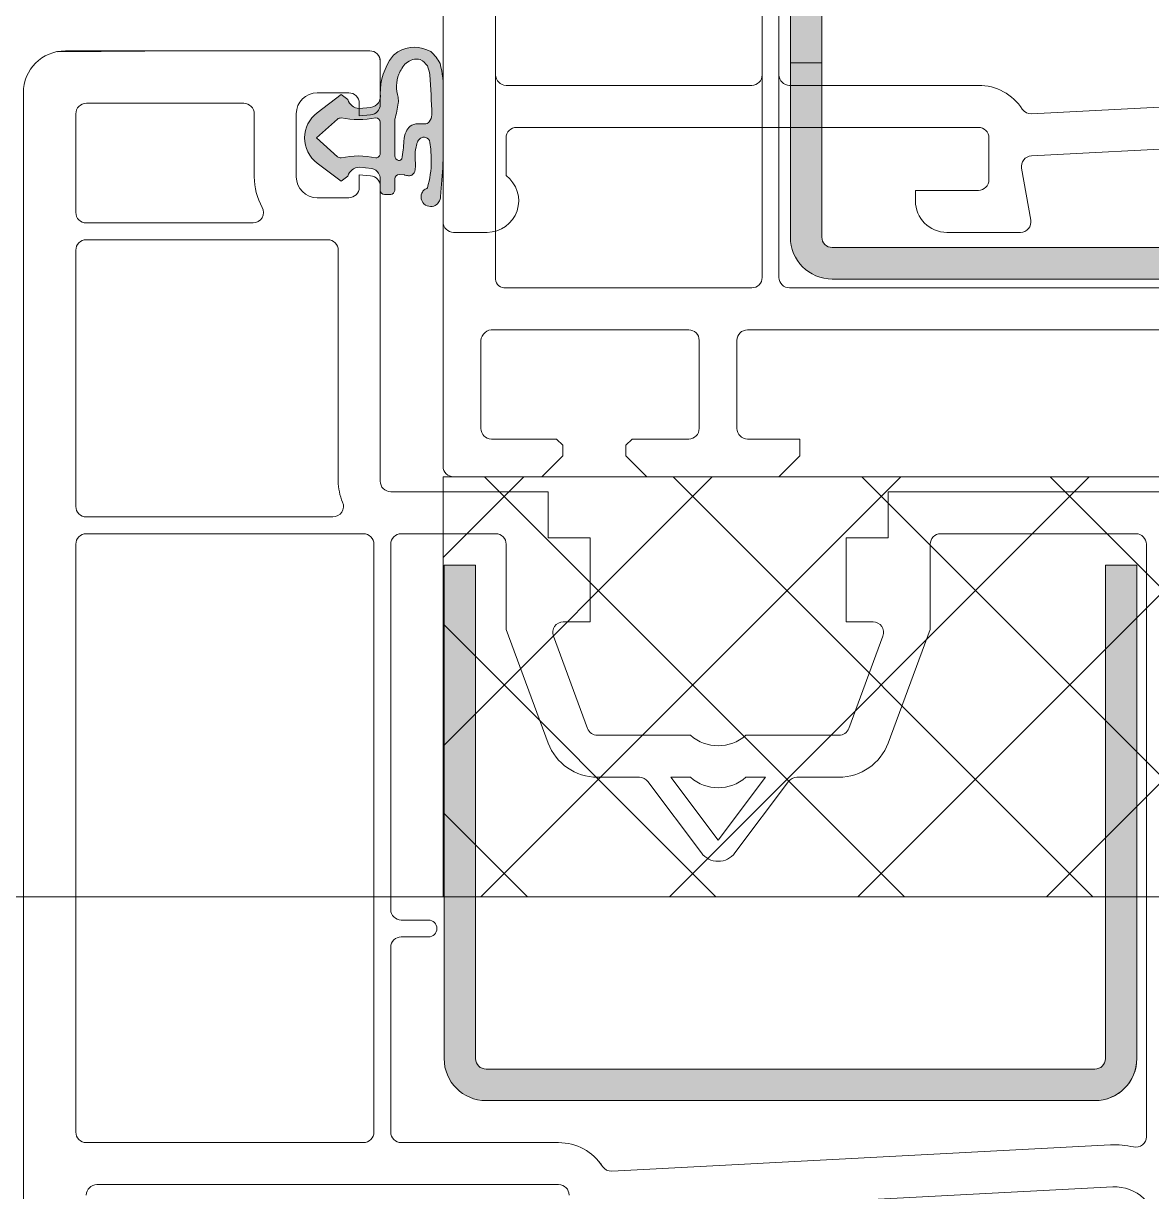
# Model space of a CAD drawing. Header units: millimetres. Extents: x 0 to 145404, y 0 to 194550.
# Drawn here: x 46014.5 to 46068.2, y 86532.1 to 86587.7 of the extents above; entities that cross this region are included whole.
import ezdxf

# ---------------------------------------------------------------- set-up
doc = ezdxf.new("R2010")
doc.units = ezdxf.units.MM
doc.linetypes.add('HIDDEN2', pattern=[0.1875, 0.125, -0.0625])
for name, color, linetype, lineweight in [('АР - детали окон', 152, 'Continuous', 0), ('АР - Окна', 150, 'Continuous', 9), ('АР - Окна - детали окон', 152, 'Continuous', 9), ('АР - Окна - металл', 152, 'Continuous', 0), ('АР - окна - открывание', 251, 'Continuous', 5), ('АР - Окна - резинки', 30, 'Continuous', 9), ('АР - панель 400', 151, 'Continuous', 30)]:
    doc.layers.add(name, color=color, linetype=linetype, lineweight=lineweight)

# ---------------------------------------------------------------- blocks, each defined once
blk = doc.blocks.new('пф 1')
at = {"layer": 'АР - Окна - детали окон', "linetype": 'Continuous', "ltscale": 0.5}
h = blk.add_hatch(color=252, dxfattribs=at)
h.dxf.hatch_style = 1
edge = h.paths.add_edge_path()
edge.add_line((3.91986198304221, 2.418149762786925), (3.91986198304221, 16.95895873010159))
edge.add_arc((4.419861981305212, 16.95883664708748), 0.5000000131672641, 89.9999998009547, 179.9860103173129, ccw=False)
edge.add_line((4.41986198304221, 17.45883666025475), (27.91986198304221, 17.45883666025475))
edge.add_line((27.91986198304221, 17.45883666025475), (27.91986198304221, 18.95883666025475))
edge.add_line((27.91986198304221, 18.95883666025475), (4.41986198304221, 18.95883666025475))
edge.add_arc((4.419861982438418, 16.95883665713309), 2.000000003121659, 89.99999998270262, 179.9965028670595)
edge.add_line((2.41986198304221, 16.95895873010159), (2.41986198304221, 2.418149762786925))
edge.add_line((2.41986198304221, 2.418149762786925), (2.41986198304221, -12.04116333974525))
edge.add_arc((4.41986198304221, -12.04116333974525), 2, 180, 270)
edge.add_line((4.41986198304221, -14.04116333974525), (27.91986198304221, -14.04116333974525))
edge.add_line((27.91986198304221, -14.04116333974525), (27.91986198304221, -12.54116333974525))
edge.add_line((27.91986198304221, -12.54116333974525), (4.41986198304221, -12.54116333974525))
edge.add_arc((4.41986198304221, -12.04116333974525), 0.5, 180, 270, ccw=False)
edge.add_line((3.91986198304221, -12.04116333974525), (3.91986198304221, 2.418149762786925))
at = {"layer": 'АР - Окна - детали окон', "linetype": 'Continuous', "ltscale": 0.5, "flags": 128}
blk.add_lwpolyline([(0, -20.9999991171062), (0, 20.9999991171062, 0.414213562373095), (-0.4999999790452421, 21.49999909615144), (-4.699999802745879, 21.49999909615144, 0.414213562373095), (-5.199999781325459, 20.9999991171062), (-5.199999781325459, 18.49999922234565), (-5.999999748077244, 18.49999922234565), (-6.999999705702066, 19.49999917997047), (-6.999999705702066, 25.79998670518398), (-6.000030267983675, 26.79998666327447), (-5.499999769032001, 26.79998666327447), (-5.199999781325459, 26.49998667603359), (-5.199999781325459, 23.79999899957329, 0.414213562373095), (-4.699999802745879, 23.29999902052805), (-0.4999999790452421, 23.29999902052805, 0.414213562373095), (0, 23.79999899957329), (-9.313225746154785e-10, 33.09999860823154, 0.4142135623733432), (-0.4999999790452421, 33.69999858224764), (-4.699999802280217, 33.69999858271331, 0.414213562373095), (-5.199999781325459, 33.19999860413373), (-5.199999781325459, 30.10001323465258), (-5.500030288938433, 29.79998653708026), (-5.999999748077244, 29.79998653708026), (-6.999999705702066, 30.79998649470508), (-6.999999705702066, 34.99999852851033, -0.414213562373095), (-6.499999726656824, 35.49999850708991), (35.49999850755557, 35.49999850755557, -0.414213562373095), (35.99999848613515, 34.99999852851033), (35.99999848613515, 33.39999249577522, -0.7207611610681721), (33.29999400116503, 32.49999866494909), (31.4999986696057, 32.49999864352867, 0.414213562373095), (30.99999869661406, 31.99999866448343), (30.99999869661406, 9.999999579507858, 0.414213562373095), (31.4999986756593, 9.499999600462615), (32.49999863328412, 9.499999600462615), (33.49999859137461, 9.499999600462615, 0.414213562373095), (33.99999857041985, 9.999999579507858), (33.99999857041985, 12.99999945331365), (34.49999854946509, 12.99999945331365, -0.414213562373095), (35.99999848613515, 11.49999951664358), (35.99999848613515, 7.999469953589141, -0.4663076572329644), (35.4131744238548, 7.507066097576171), (32.94743253197521, 7.941842912696302, 0.4504671528256424), (32.36129370192066, 7.47560703381896), (31.11026936257258, -16.3953594584018, 0.4296339059216521)], format="xyb", dxfattribs=at)
for points in [[(1.999999912921339, 32.59999862965196, -0.4142135623733869), (2.49999989522621, 32.99999861558899), (19.69999917130917, 32.99999861558899, -0.4142135623728442), (20.19999915361404, 32.59999862965196), (20.19999915082008, 20.79999912530184, -0.414213562373095), (19.69999917177483, 20.29999914672226), (2.499999894760549, 20.29999914672226, -0.414213562373095), (1.999999915715307, 20.79999912530184)], [(28.99999878043309, 20.79999912530184, -0.414213562373095), (28.49999880185351, 20.29999914672226), (21.49999909615144, 20.29999914672226, -0.414213562373095), (20.9999991171062, 20.79999912530184), (20.99999911384657, 32.59999862965196, -0.4142135623733903), (21.49999909615144, 32.99999861558899), (28.49999880185351, 32.99999861279503, -0.414213562373095), (28.99999878043309, 32.49999863374978)], [(29.12687311274931, -16.02617069426924, -0.3989595459343815), (28.62755833007395, -16.50000269617885), (13.09999941289425, -16.50000157626346, -0.414213562373095), (12.59999947017059, -16.00000159721822), (12.59999947017059, -14.89999937359244, 0.9999999999999999), (11.79999950388446, -14.89999937359244), (11.79999950388446, -16.00000146729872, -0.414213562373095), (11.29999948805198, -16.50000144634396), (2.499999857973307, -16.5000007962808, -0.414213562373095), (1.999999915715307, -16.00000081723556), (1.999999915715307, 18.99999920139089, -0.414213562373095), (2.499999894760549, 19.49999917997047), (28.49999880185351, 19.49999917997047, -0.414213562373095), (28.99999878043309, 18.99999920139089), (28.99999878043309, 9.999999579507858, 0.2531713377411239), (30.13213230762631, 7.907407625578344, -0.2671474333782157), (30.35787378111854, 7.462721257936209)]]:
    blk.add_lwpolyline(points, format="xyb", close=True, dxfattribs=at)
at = {"layer": 'АР - Окна - детали окон', "color": 252, "linetype": 'Continuous', "ltscale": 0.5, "flags": 128}
blk.add_lwpolyline([(3.91986198304221, 2.418149762786925), (3.91986198304221, 16.95895873010159, -0.4141420506258557), (4.41986198304221, 17.45883666025475), (27.91986198304221, 17.45883666025475), (27.91986198304221, 18.95883666025475), (4.41986198304221, 18.95883666025475, 0.4141956854021884), (2.41986198304221, 16.95895873010159), (2.41986198304221, 2.418149762786925), (2.41986198304221, -12.04116333974525, 0.414213562373095), (4.41986198304221, -14.04116333974525), (27.91986198304221, -14.04116333974525), (27.91986198304221, -12.54116333974525), (4.41986198304221, -12.54116333974525, -0.414213562373095), (3.91986198304221, -12.04116333974525)], format="xyb", close=True, dxfattribs=at)
blk = doc.blocks.new('21')
at = {"layer": 'АР - Окна - детали окон'}
h = blk.add_hatch(color=256, dxfattribs=at)
h.dxf.hatch_style = 1
edge = h.paths.add_edge_path(flags=16)
edge.add_arc((-0.8841187553298939, -3.917875038191226), 0.1876537174851927, 176.9273466497227, 231.938298881297)
edge.add_arc((-0.0688339668244411, 0.6188691436068474), 4.776105919937049, 258.7597471659293, 269.055264247072)
edge.add_arc((-0.2890558407631439, -5.683054121658823), 1.533008475727484, 67.60399009658579, 84.70493454352282, ccw=False)
edge.add_arc((-0.06651891567156987, -5.03300193627873), 0.8482367458890325, 42.23236986346268, 64.77111786296871, ccw=False)
edge.add_arc((-0.188630277024787, -4.904549303004011), 0.8705355459311627, 5.5826764512759155, 30.488556884690524, ccw=False)
edge.add_arc((-0.6798599316659233, -4.860044262270755), 1.358230642916282, -4.405615059596926, 1.6953063775346209, ccw=False)
edge.add_arc((2.808702479342133, -5.10611082372215), 2.139045717081584, 176.2008373334478, 178.6700464672485)
edge.add_arc((-1.524182254529186, -5.058814283011551), 2.194416508973364, -2.3460894674768156, 0.0613756805253729, ccw=False)
edge.add_arc((0.9181883855858731, -5.168086905924167), 0.2505490564814342, 175.5492855372068, 232.5122979085675)
edge.add_arc((1.132512647604393, -4.91401523392584), 0.5827911910009982, 230.9944569354059, 266.1973708795536)
edge.add_arc((-0.3682623466784309, 41.6609762355001), 47.17916131853152, 271.7759318795902, 274.1033584471634)
edge.add_arc((2.571099627651768, -2.993427119516604), 2.443143533376929, 280.2939547991291, 290.5025409628827)
edge.add_arc((2.906065239784481, -4.50715296128183), 0.9334197404481246, 303.9097978636547, 332.1024344323147)
edge.add_arc((3.002935919259319, -4.763743824813666), 0.7500284933465502, 346.1022715480304, 373.7533528815159)
edge.add_arc((2.288644899197562, -5.136956967557704), 1.544634774946723, 20.91973702217135, 34.34735709361493)
edge.add_arc((2.194202265019074, -5.766992063347876), 2.032435036897639, 47.62797235930786, 65.5618092830151)
edge.add_arc((2.446891570480489, -5.547119399704411), 1.733310143574325, 70.16436160153076, 107.0617769068108)
edge.add_arc((1.775431145667381, -2.331113053991355), 1.567468971701788, 265.5389595532716, 275.965361664876, ccw=False)
edge.add_arc((2.272909006465912, 0.852635302353467), 4.786712596492477, 253.309553993315, 262.5651157802299, ccw=False)
edge.add_line((0.8981613181531429, -3.732414999976754), (-0.1475824122317135, -3.732414999976754))
edge.add_line((-0.1475824122317135, -3.732414999976754), (-0.4742319788783789, -3.732414999976754))
edge.add_line((-0.4742319788783789, -3.732414999976754), (-0.8500000000931323, -3.732414999976754))
edge.add_arc((-0.8506220907358333, -3.959190577462055), 0.2267764307430546, 89.84282664257613, 166.9064798544172)
edge = h.paths.add_edge_path(flags=16)
edge.add_line((0.8968870001845062, -0.9994789999909699), (0, 0))
edge.add_line((0, 0), (-0.8968869997188449, -0.9994789999909699))
edge.add_arc((-0.6499998180776299, -1.169910301479501), 0.3000001816429734, 145.3818829394412, 179.9999999951994)
edge.add_arc((-4.823035950154436, -2.001162725500762), 3.961235674109269, -12.11337143690622, 12.11337143690622, ccw=False)
edge.add_arc((-0.7500001492444426, -2.83241514977999), 0.1999998504761606, 179.9999999332989, 269.9999999332989)
edge.add_line((-0.7500001494772732, -3.032415000256151), (0.7500001494772732, -3.032415000256151))
edge.add_arc((0.7500001494772732, -2.83241514954716), 0.1999998507089913, 270, 360)
edge.add_arc((5.768765290662919, -2.001162725500762), 4.88993655553787, 170.2126183864117, 189.7873816135883, ccw=False)
edge.add_arc((0.6499998185430773, -1.169910301479568), 0.3000001816431872, 4.813363725752952e-09, 34.6181170605461)
edge = h.paths.add_edge_path()
edge.add_arc((-1.128554309946362, -1.175362062810368), 4.291520594007865, 253.14583511013842, 270.2109125622565, ccw=False)
edge.add_arc((-2.348571730981179, -5.20839550850807), 0.0780137310248648, 187.2199594258823, 251.8885923136458, ccw=False)
edge.add_arc((-2.957837143596107, -5.437013562230002), 0.5751219538596952, 22.36244620134855, 32.10326375194465)
edge.add_arc((-2.939505885245123, -5.625182685201416), 0.680936261650665, 46.48559644257323, 62.43904800630055)
edge.add_arc((-2.815041386622259, -5.432647181392976), 0.4531599044643845, 65.12750073659225, 159.5298120048662)
edge.add_arc((-2.583581921386563, -5.451579003177555), 0.6795706108019753, 164.8668410874433, 191.0423418790884)
edge.add_arc((-2.79305752732818, -5.41024127455594), 0.4886003919421579, 200.5485068572791, 233.1912884732708)
edge.add_arc((-2.758148432459312, -5.370820229924899), 0.5410954205163012, 232.7327130712834, 253.0833459077969)
edge.add_arc((-2.783328585194315, -5.37019621928503), 0.5349164669774426, 255.6840695444536, 265.8879646887684)
edge.add_arc((-2.461674287177334, -1.874614933955761), 4.045172707974388, 264.89404524675, 266.3024498826058)
edge.add_arc((-2.909821153421328, -8.956679420767738), 3.051065225659589, 84.01114066585069, 86.48095881072749, ccw=False)
edge.add_arc((-0.3499881979861348, 14.72841656159117), 20.77197688781684, 263.8051615116011, 268.1229795856759)
edge.add_line((-1.030360317323357, -6.032414770685136), (2.180983635596931, -6.032417066860944))
edge.add_arc((2.371213188439224, -1.295280421849625), 4.74095463765302, 267.700404640067, 284.2296356176989)
edge.add_arc((2.662625679154215, -4.199085129058959), 1.904104081102847, 297.3216514919077, 319.3574493041866)
edge.add_arc((2.780510681195174, -4.66930250029143), 1.534154190856904, 329.8739661649909, 391.135977349304)
edge.add_arc((2.976191374125049, -4.557030082716973), 1.308619823645745, 31.35848713676498, 46.26416666375925)
edge.add_arc((2.100239317408984, -6.059610831545845), 3.027195840749402, 53.96946535726213, 90.00452956230725)
edge.add_arc((1.975967114705061, -2.517668758433579), 0.5294788476683017, 186.3256224382328, 283.54769138735554, ccw=False)
edge.add_line((1.449711848981678, -2.57600610004738), (1.402149175759405, -2.032419405411929))
edge.add_arc((1.972606375607447, -2.045223934334467), 0.5706008875031627, 105.3737558991107, 178.7141501705776, ccw=False)
edge.add_line((1.821331812534481, -1.495040892623365), (2.059796038083732, -1.174769050907344))
edge.add_line((2.059796038083732, -1.174769050907344), (1.198472999967635, -0.03038399992510676))
edge.add_arc((2.328306436538696e-10, -0.9324164099537826), 1.49999999994516, 36.96699983620565, 143.0330001637944)
edge.add_line((-1.198472999501973, -0.03038399992510676), (-2.059796038083732, -1.174769050907344))
edge.add_line((-2.059796038083732, -1.174769050907344), (-1.82133181206882, -1.495040892623365))
edge.add_arc((-1.970466199823175, -2.04809831890437), 0.5728119956630063, 1.5684863268311915, 74.9088805983385, ccw=False)
edge.add_line((-1.397868824657053, -2.032419405411929), (-1.455459558404982, -2.641033330000937))
edge.add_arc((-1.943521036216261, -2.532420209796014), 0.5000008160033129, 302.49687763817417, 347.45385201649304, ccw=False)
edge.add_arc((-1.943692631107355, -2.532046798408856), 0.5004079520082833, 269.277816020844, 302.49047834378854, ccw=False)
edge.add_line((-1.94999985024333, -3.032415000256151), (-2.5, -3.032415000256151))
edge.add_arc((-2.477929598720147, -3.254485401256607), 0.223164436264287, 95.67568625294322, 174.3243137470568)
edge.add_line((-2.699999999720603, -3.232414999976754), (-2.699999999720603, -3.532415000256151))
edge.add_arc((-2.444635847204363, -3.477050847460514), 0.2612968423175379, 192.2326774895719, 257.7673225104281)
edge.add_line((-2.5, -3.732414999976754), (-1.949999999720603, -3.732414999976754))
edge.add_arc((-1.949999999953434, -3.932414999930188), 0.1999999999534339, -6.670109087281162e-08, 89.99999993329902, ccw=False)
edge.add_line((-1.75, -3.932415000163019), (-1.7587805762887, -4.185362932737917))
edge.add_line((-1.7587805762887, -4.185362932737917), (-1.767634384334087, -4.214143124874681))
edge.add_line((-1.767634384334087, -4.214143124874681), (-1.784111456479877, -4.280051414389163))
edge.add_arc((-1.357162307232648, -4.404642425268496), 0.4447566705906353, 163.7318585564934, 188.7886736893577)
edge.add_arc((-1.559444759633461, -4.420160443037705), 0.2429777320102184, 192.4629420879929, 229.2025695668841)
edge.add_arc((-1.493561045754107, -4.358722969596467), 0.3326773473638948, 227.5260260001183, 240.4192275447709)
edge.add_arc((-1.339599034825953, -4.100053065942074), 0.6336660901943263, 239.8584105503494, 246.0996691639988)
edge.add_arc((-1.501638253396667, -4.465164469425312), 0.2342128221942011, 246.1537024965542, 262.6840675146771)
edge.add_arc((-1.297666275548292, -2.476975646727196), 2.232769282881773, 263.9894518753775, 271.1888156845822)
edge.add_line((-1.251342432573438, -4.709264331497252), (-1.190077167935669, -4.708000969607383))
edge.add_arc((-0.9180277296266308, -7.081009744423907), 2.38855218537098, 76.0064464039151, 96.54002211143882, ccw=False)
edge.add_arc((-0.7518303044826764, -6.254975078806121), 1.547321710837005, 69.0083874635016, 74.58140423181771, ccw=False)
edge.add_arc((-0.3479025479336274, -5.177196832840114), 0.3964745144363342, 53.88739644311039, 67.71146677404528, ccw=False)
edge.add_arc((-0.3491225774405135, -5.190171719968163), 0.4077298845138654, 27.915496020967623, 54.82353063004558, ccw=False)
edge.add_arc((-0.2221880889687966, -5.119342785512838), 0.2624247477718955, -6.041521308898496, 27.22545288900801, ccw=False)
edge.add_arc((-0.3552339368903786, -5.044100872473412), 0.4072184418909011, 305.70747396580185, 345.368795488309, ccw=False)
edge.add_arc((-0.6839951650594803, -3.1769740456321), 2.269610691060879, 273.79534255098116, 284.45223444133114, ccw=False)
edge.add_arc((-3.017474084063887, 44.86715378152013), 50.37003320665512, 272.1671276143536, 272.82636057593186, ccw=False)
at = {"layer": 'АР - Окна - детали окон', "ltscale": 0.5, "flags": 128}
for points in [[(-1.112756749149412, -5.466853580437601, -0.07459836483261337), (-2.372823521960527, -5.282543960027397, -0.2899053818021951), (-2.425966889597476, -5.218200183473527, 0.04252794578845025), (-2.470656138844788, -5.13136682100594, 0.06972271583198009), (-2.624442148022354, -5.021519671659917, 0.4369012673146248), (-3.239586183335632, -5.274168114643544, 0.1147113834659794), (-3.250570898409933, -5.581740132533014, 0.1434020308476386), (-3.085800174623728, -5.8014344307594, 0.08903050592023243), (-2.915596538688987, -5.888501935172826, 0.04455233410763495), (-2.821685819420964, -5.903735673520714, 0.006145401884598669), (-2.722546014003456, -5.911367116030306, -0.0107770318400138), (-2.591488003265113, -5.922266295179725, 0.01884226486116689), (-1.030360317323357, -6.032414770685136), (2.180983635596931, -6.032417066860944, 0.07224768805875734), (3.536581502296031, -5.890774690080434, 0.09644669618920398), (4.107436627149582, -5.439300302416086, 0.2738598892792736), (4.093658566009253, -3.87603601673618, 0.06513015523976305), (3.880885309539735, -3.611506563145667, 0.1585412785958662), (2.100000000093132, -3.032415000256151, -0.4516332433290501), (1.449711848981678, -2.57600610004738), (1.402149175759405, -2.032419405411929, -0.3313981047700823), (1.821331812534481, -1.495040892623365), (2.059796038083732, -1.174769050907344), (1.198472999967635, -0.03038399992510676, 0.4989412277529837), (-1.198472999501973, -0.03038399992510676), (-2.059796038083732, -1.174769050907344), (-1.82133181206882, -1.495040892623365, -0.331398104770278), (-1.397868824657053, -2.032419405411929), (-1.455459558404982, -2.641033330000937, -0.1987172120395984), (-1.674893774557859, -2.954131260514259, -0.1459406492247346), (-1.94999985024333, -3.032415000256151), (-2.5, -3.032415000256151, 0.3573068511191127), (-2.699999999720603, -3.232414999976754), (-2.699999999720603, -3.532415000256151, 0.2940061649049662), (-2.5, -3.732414999976754), (-1.949999999720603, -3.732414999976754, -0.414213562373095), (-1.75, -3.932415000163019), (-1.7587805762887, -4.185362932737917), (-1.767634384334087, -4.214143124874681), (-1.784111456479877, -4.280051414389163, 0.1097686946665922), (-1.796696913894266, -4.472597009968013, 0.1616943345260951), (-1.718203166965395, -4.604100504890084, 0.05631662871884902), (-1.657787234988064, -4.648039364255965, 0.02723936211798378), (-1.596326865255833, -4.679383312817663, 0.07225266207382279), (-1.53146301349625, -4.697470581624657, 0.03142348739606844), (-1.251342432573438, -4.709264331497252), (-1.190077167935669, -4.708000969607383, -0.08983512931957405), (-0.3404454165138304, -4.763342767953873, -0.024321667042149), (-0.1975312675349414, -4.810344657395035, -0.06039214654822489), (-0.1142307459376752, -4.856900829821825, -0.1179509229412997), (0.01116346754133701, -4.999285302124918, -0.1461826852254412), (0.03877912135794759, -5.146962767001241, -0.1748036674434475), (-0.1175620583817363, -5.374765260610729, -0.04653300560327677), (-0.5337632987648249, -5.441607145126909, -0.002876454362515275)], [(0.8968870001845062, -0.9994789999909699), (0, 0), (-0.8968869997188449, -0.9994789999909699, 0.1522094044406819), (-0.9499999997206032, -1.169910301454365, -0.1061046213207952), (-0.9499999997206032, -2.83241514954716, 0.414213562373095), (-0.7500001494772732, -3.032415000256151), (0.7500001494772732, -3.032415000256151, 0.414213562373095), (0.9500000001862645, -2.83241514954716, -0.0856193173125026), (0.9500000001862645, -1.169910301454365, 0.1522094044405682)], [(-1.071502695791423, -3.907816383056343, 0.2447490933719746), (-0.9998090956360102, -4.065623685717583, 0.04495291089960767), (-0.1475824122317135, -4.156587529927492, -0.07475573686464684), (0.2950295708142221, -4.265676536597311, -0.09866211631748469), (0.561536761932075, -4.462868931703269, -0.1091022305822598), (0.6777761960402131, -4.819861876778305, -0.02662658147092504), (0.6743574505671859, -4.964379112701863, 0.01077437421934332), (0.6702329954132438, -5.05646360758692, -0.01050493475864166), (0.6683948710560799, -5.148643917404115, 0.2537958550204091), (0.765706452075392, -5.366893569938838, 0.1548211983328769), (1.093862118665129, -5.495523367077112, 0.01015566329726191), (3.007685482036322, -5.397245564498007, 0.04457284318796936), (3.426808013115078, -5.28181377472356, 0.1236378567191102), (3.731008082162589, -4.94389283657074, 0.1212394511998032), (3.731459714937955, -4.585430000443012, 0.05865617648999121), (3.563945163972676, -4.265460655093193, 0.07841123439569585), (3.035043723415583, -3.916646738536656, 0.1624008928969685), (1.938333811704069, -3.890094034839422, -0.04552517337957556), (1.653511526063085, -3.893833305221051, -0.04040697645099166), (0.8981613181531429, -3.732414999976754), (-0.1475824122317135, -3.732414999976754), (-0.4742319788783789, -3.732414999976754), (-0.8500000000931323, -3.732414999976754, 0.3495272739561615)]]:
    blk.add_lwpolyline(points, format="xyb", close=True, dxfattribs=at)
blk = doc.blocks.new('пф 22')
at = {"layer": 'АР - Окна - детали окон', "linetype": 'ByBlock', "ltscale": 100}
h = blk.add_hatch(color=252, dxfattribs=at)
h.dxf.hatch_style = 1
edge = h.paths.add_edge_path()
edge.add_line((0, 0), (0, -14.54080896731466))
edge.add_arc((-0.499999998263002, -14.54068688430056), 0.5000000131672642, 269.9999998009547, 359.9860103173127, ccw=False)
edge.add_line((-0.5, -15.04068689746782), (-24, -15.04068689746782))
edge.add_line((-24, -15.04068689746782), (-24, -16.54068689746782))
edge.add_line((-24, -16.54068689746782), (-0.5, -16.54068689746782))
edge.add_arc((-0.4999999993962079, -14.54068689434616), 2.000000003121659, 269.9999999827027, 359.9965028670595)
edge.add_line((1.5, -14.54080896731466), (1.5, 0))
edge.add_line((1.5, 0), (1.5, 14.45931310253218))
edge.add_arc((-0.5, 14.45931310253218), 2, 0, 90)
edge.add_line((-0.5, 16.45931310253218), (-24, 16.45931310253218))
edge.add_line((-24, 16.45931310253218), (-24, 14.95931310253218))
edge.add_line((-24, 14.95931310253218), (-0.5, 14.95931310253218))
edge.add_arc((-0.5, 14.45931310253218), 0.5, 0, 90, ccw=False)
edge.add_line((0, 14.45931310253218), (0, 0))
at = {"layer": 'АР - Окна - детали окон', "linetype": 'Continuous', "ltscale": 0.5, "flags": 128}
for points in [[(6.000045626424253, -33.58603561716154, -0.414213562373095), (5.500045999884605, -33.08603599062189), (5.500045999884605, -11.08603524370119, -0.414213562373095), (6.000045626424253, -10.58603561716154)], [(6.861367993056774, -8.56216748431325), (5.610316006001085, 15.30932527175173, -0.4296339427720533), (7.607575501780957, 17.41399738285691)], [(-27.5, 18.41399575630203), (-27.5, 4.613992382772267), (-25.29999999981374, 4.613992382772267), (-25.29999999981374, 2.613992382772267), (-21.30000300006941, 2.613992382772267), (-21.30000300006941, 3.895615439862013, -0.5223602831779204), (-20.62634552968666, 4.364490208681673), (-16.22634065011516, 2.734860623721033, -0.3137494600325467), (-15.89999700011685, 2.26598523883149), (-15.89999700011685, -2.163137617055327, -0.3779650000000018), (-15.89999700011685, -4.808889617212117), (-15.89999700011685, -9.237997472751886, -0.3137494600325357), (-16.22634065011516, -9.70687285810709), (-20.62634552968666, -11.33650244306773, -0.5223602831779198), (-21.30000300006941, -10.86762767378241), (-21.30000300006941, -9.586004617158324), (-25.29999999981374, -9.586004617158324), (-25.29999999981374, -11.58600461715832), (-27.5, -11.58600461715832), (-27.5, -19.08600499061868, -0.4142136248932759), (-27.99999973317608, -19.58600461715832), (-42.0543365618214, -19.58600161690265, 0.3888803697501749), (-42.55243732081726, -20.04242928186432), (-42.59999099979177, -20.58600461715832), (-41.99999962653965, -20.58600461715832, -0.414213562373095), (-41.5, -21.08600424369797), (-41.5, -22.58600536407903, -0.414213562373095), (-42.4999992530793, -23.58600461715832), (-45.5000007469207, -23.58600461715832, -0.414213562373095), (-46.5, -22.58600536407903), (-46.5, -21.08600442530587, -0.414213562373095), (-46.00000019138679, -20.58600461669266), (-45.40000900020823, -20.58600461715832), (-45.4475716734305, -20.04241792252287, 0.3888761047889064), (-45.94566395692527, -19.58600461715832), (-48.00000037346035, -19.58600461715832, 0.414213562373095), (-48.5, -20.08600424369797), (-48.5, -34.5860055256635, 0.414213562373095), (-46.50000090850517, -36.58600461715832), (10.00007638242096, -36.58600461808965, 0.414213562373095)]]:
    blk.add_lwpolyline(points, format="xyb", dxfattribs=at)
for points in [[(3.707591000013053, 16.30288438312709, 0.4814801107898688), (3.220092820003629, 16.91399538284168), (-25.00000037346035, 16.91399538284168, 0.414213562373095), (-25.5, 16.41399575630203), (-25.5, 7.113992009311914, 0.414213562373095), (-25.00000037346035, 6.613992382772267), (-20.94153100019321, 6.613992382772267), (-15.53171361191198, 4.6103579797782, -0.3137490212917867), (-13.89999700011685, 2.265986907761544), (-13.89999399986118, 0.2639856124296784, 0.2360675819971982), (-13.69999401690438, -0.1360136042349041), (-10.29999399976805, -2.686013617087156, -0.5000000000003286), (-10.29999400023371, -4.286013617180288), (-13.69999565929174, -6.836014861706644, 0.2360679774990762), (-13.89999700011685, -7.236017542891204), (-13.89999700011685, -9.237995395902544, -0.3137494327936865), (-15.53171361191198, -11.58237021416426), (-20.94153100019321, -13.58600461715832), (-25.00000037346035, -13.58600461715832, 0.414213562373095), (-25.5, -14.08600424369797), (-25.5, -18.58603599062189, 0.414213562373095), (-25.00000037346035, -19.08603561716154), (-7.599953626282513, -19.08603561716154, 0.414213562373095), (-7.099954000208527, -18.58603599062189), (-7.099954000208527, -17.28600461687893, -0.9999999999999999), (-6.29995399992913, -17.28600461687893), (-6.29995399992913, -18.58603599062189, 0.414213562373095), (-5.799954373389482, -19.08603561716154), (3.000046373344958, -19.08603561716154, 0.414213562373095), (3.500045999884605, -18.58603599062189), (3.500045999884605, -11.08603619178757, -0.2531711279393059), (4.632179525215179, -8.993442273698747, 0.2671472280829498), (4.857920944690704, -8.54875556519255), (3.613057000096887, 15.20465338276699, -0.06922300000000016)], [(-13.89999700011685, -4.808889617212117), (-13.89999700011685, -5.73601561691612), (-10.89999399986118, -3.486013616900891), (-13.89999700011685, -1.236011616885662), (-13.89999700011685, -2.163137617055327, -0.3779649999999959)], [(3.500045999884605, -20.38603524351493, 0.414213562373095), (3.000046373344958, -19.88603561697528), (-25.00000037346035, -19.88603561697528, 0.414213562373095), (-25.5, -20.38603524351493), (-25.5, -33.58600499061868, 0.414213562373095), (-25.00000037346035, -34.08600461715832), (3.000046373344958, -34.08600461715832, 0.414213562373095), (3.500045999884605, -33.58600499061868)], [(-27.99999918974936, -21.58600461715832), (-39.0000002826564, -21.58600261714309, 0.4142136156264128), (-39.5, -22.08600224368274), (-39.5, -33.58600499061868, 0.414213562373095), (-39.00000037346035, -34.08600461715832), (-26.79999962635338, -34.08600461715832, 0.414213562373095), (-26.29999999981374, -33.58600499061868), (-26.29999999981374, -21.83554985420778, 0.5405750318884611), (-26.99999982770532, -21.37729254178703, -0.1032438360558487)], [(-40.29999999981374, -25.6454167063348, 0.5718902783057536), (-41.04285728838295, -25.20835777744651, -0.1274789111112957), (-42.49999928055331, -25.58600461715832), (-45.50000037346035, -25.58600461715832, 0.414213562373095), (-46, -26.08600424369797), (-46, -33.58600499061868, 0.414213562373095), (-45.50000037346035, -34.08600461715832), (-40.79999962635338, -34.08600461715832, 0.414213562373095), (-40.29999999981374, -33.58600499061868)]]:
    blk.add_lwpolyline(points, format="xyb", close=True, dxfattribs=at)
at = {"layer": 'АР - Окна - детали окон', "color": 252, "linetype": 'Continuous', "ltscale": 0.5, "flags": 128}
blk.add_lwpolyline([(0, 0), (0, -14.54080896731466, -0.4141420506258557), (-0.5, -15.04068689746782), (-24, -15.04068689746782), (-24, -16.54068689746782), (-0.5, -16.54068689746782, 0.4141956854021884), (1.5, -14.54080896731466), (1.5, 0), (1.5, 14.45931310253218, 0.414213562373095), (-0.5, 16.45931310253218), (-24, 16.45931310253218), (-24, 14.95931310253218), (-0.5, 14.95931310253218, -0.414213562373095), (0, 14.45931310253218)], format="xyb", close=True, dxfattribs=at)
blk = doc.blocks.new('блок балконный дверной с проходом 750мм')
at = {"layer": 'АР - Окна - металл', "linetype": 'Continuous', "ltscale": 0.5}
h = blk.add_hatch(color=252, dxfattribs=at)
h.dxf.hatch_style = 1
edge = h.paths.add_edge_path()
edge.add_line((-841.7899630630563, 25.58729925165218), (-841.7899630630563, 11.04651661465661))
edge.add_arc((-842.289962155919, 11.04663869743646), 0.4999991077733852, 269.9999998009549, 359.9860103173127, ccw=False)
edge.add_line((-842.2899621576653, 10.54663958967623), (-865.7899196041544, 10.54663958967623))
edge.add_line((-865.7899196041544, 10.54663958967623), (-865.7899196041544, 9.046642305858512))
edge.add_line((-865.7899196041544, 9.046642305856693), (-842.2899621576653, 9.046642305856693))
edge.add_arc((-842.2899621570832, 11.04663868742475), 1.999996381546226, 269.9999999827027, 359.9965028670595)
edge.add_line((-840.2899657792441, 11.04651661465661), (-840.2899657792441, 25.58729925165218))
edge.add_line((-840.2899657792441, 25.58729925165218), (-840.2899657792441, 40.04658617143807))
edge.add_arc((-842.2899621576653, 40.04658617143807), 1.999996378424572, 0, 90)
edge.add_line((-842.2899621576653, 42.0465825498629), (-865.7899196041544, 42.0465825498629))
edge.add_line((-865.7899196041544, 42.0465825498629), (-865.7899196041544, 40.54658526604518))
edge.add_line((-865.7899196041544, 40.54658526604518), (-842.2899621576653, 40.54658526604518))
edge.add_arc((-842.2899621576653, 40.04658617143807), 0.4999990946061431, 0, 90, ccw=False)
edge.add_line((-841.7899630630563, 40.04658617143807), (-841.7899630630563, 25.58729925165218))
at = {"layer": 'АР - детали окон', "linetype": 'Continuous', "ltscale": 0.5, "flags": 128}
for points in [[(-835.7899283014413, -7.998675548331704, -0.4142135623730951), (-836.2899270225898, -7.498676827184937), (-836.2899270225898, 14.50128408240354, -0.4142135623730951), (-835.7899283014413, 15.00128280355031)], [(-834.928607494483, 17.02514727160425), (-836.1796572161475, 40.89659680146335, -0.4296339427720534), (-834.1824013369842, 43.00126510145284)], [(-869.2899132663952, 44.00126166411403), (-869.2899132663952, 30.20128327946051), (-867.0899172499412, 30.20128327946051), (-867.0899172499412, 28.20128690103567), (-863.0899274933472, 28.20128690103567), (-863.0899274933472, 29.4829076373787, -0.5223602831779204), (-862.4162712428151, 29.95178155716505), (-858.0162743307155, 28.32215492311818, -0.3137494600325467), (-857.689931271656, 27.85328038726195), (-857.689931271656, 23.4241655515759, -0.3779650000000018), (-857.689931271656, 20.77841834231523), (-857.689931271656, 16.34931850694895, -0.3137494600325357), (-858.0162743307155, 15.88044397062887), (-862.4162712428151, 14.25081733658018, -0.5223602831779198), (-863.0899274933472, 14.71969125683401), (-863.0899274933472, 16.00131199270956), (-867.0899172499412, 16.00131199270956), (-867.0899172499412, 14.00131561428472), (-869.2899132663952, 14.00131561428472), (-869.2899132663952, 6.501328821733949, -0.4142136248932759), (-869.7899120941802, 6.001330100587182), (-883.844223473403, 6.0013331008374, 0.3888803697501749), (-884.342323330442, 5.544906262369949), (-884.3898769233128, 5.001331911374763), (-883.789886636514, 5.001331911374763, -0.4142135623730951), (-883.2898879153654, 4.501333190227996), (-883.2898879153654, 3.001334786031038, -0.4142135623730951), (-884.2898853576626, 2.001337343737504), (-887.2898814191358, 2.001337343737504, -0.4142135623730951), (-888.289878861433, 3.001334786031038), (-888.289878861433, 4.501333008620094, -0.4142135623730951), (-887.7898799582108, 5.001331911840424), (-887.1898898534855, 5.001331911374763), (-887.2374524405823, 5.544917621689564, 0.3888761047889064), (-887.7355438221421, 6.001330100587182), (-889.7898765187056, 6.001330100587182, 0.4142135623730951), (-890.2898752398542, 5.501331379440416), (-890.2898752398542, -8.998643646100646, 0.4142135623730951), (-888.2898797699308, -10.99863911602213)]]:
    blk.add_lwpolyline(points, format="xyb", dxfattribs=at)
for points in [[(-838.0823787767076, 41.89015411371267, 0.4814801107898689), (-838.5698760739615, 42.50126400683595), (-866.7899181668254, 42.50126400683595, 0.4142135623730951), (-867.289916887974, 42.00126528568919), (-867.289916887974, 32.70127837903212, 0.4142135623730951), (-866.7899181668254, 32.20127965788535), (-862.7314561425883, 32.20127965788535), (-857.3216485503362, 30.19764888304755, -0.3137490212917867), (-855.6899348932347, 27.85328205619018), (-855.6899318929791, 25.8512843860569, 0.2360675819971982), (-855.4899322721831, 25.45128589370663), (-852.089938411722, 22.90129049836261, -0.5000000000003287), (-852.0899384121876, 21.30129339553034), (-855.4899339145704, 18.75129676851404, 0.2360679774990761), (-855.6899348932347, 18.35129481164924), (-855.6899348932347, 16.34932058379465, -0.3137494327936865), (-857.3216485503362, 14.00495001069768), (-862.7314561425883, 12.0013192358617), (-866.7899181668254, 12.0013192358617, 0.4142135623730951), (-867.289916887974, 11.50132051471493), (-867.289916887974, 7.00129691639242, 0.4142135623730951), (-866.7899181668254, 6.501298195245653), (-849.3899029274398, 6.501298195245653, 0.4142135623730951), (-848.8899042067569, 7.00129691639242), (-848.8899042067569, 8.30132593605569, -0.9999999999999998), (-848.0899056551061, 8.30132593605569), (-848.0899056551061, 7.00129691639242, 0.4142135623730951), (-847.5899069339648, 6.501298195245653), (-838.7899221221596, 6.501298195245653, 0.4142135623730951), (-838.2899234010183, 7.00129691639242), (-838.2899234010183, 14.50128313431898, -0.2531711279393058), (-837.1577919257397, 16.59387326316548, 0.2671472280829498), (-836.9320509150348, 17.03855916643781), (-838.1769126054423, 40.7919251020173, -0.0692230000000002)], [(-838.2899234010183, 5.201300922915578, 0.4142135623730951), (-838.7899221221596, 5.701299644062345), (-866.7899181668254, 5.701299644062345, 0.4142135623730951), (-867.289916887974, 5.201300922915578), (-867.289916887974, -7.998644921845226, 0.4142135623730951), (-866.7899181668254, -8.498643642990174), (-838.7899221221596, -8.498643642990174, 0.4142135623730951), (-838.2899234010183, -7.998644921845226)]]:
    blk.add_lwpolyline(points, format="xyb", close=True, dxfattribs=at)
at = {"layer": 'АР - Окна - металл', "linetype": 'Continuous', "ltscale": 0.5, "flags": 128}
blk.add_lwpolyline([(-841.7899630630563, 25.58729925164855), (-841.7899630630563, 11.04651661465297, -0.4141420506258557), (-842.2899621576653, 10.54663958967259), (-865.7899196041544, 10.54663958967259), (-865.7899196041544, 9.046642305853055), (-842.2899621576653, 9.046642305853055, 0.4141956854021884), (-840.2899657792441, 11.04651661465297), (-840.2899657792441, 25.58729925164855), (-840.2899657792441, 40.04658617143443, 0.4142135623730951), (-842.2899621576653, 42.04658254985927), (-865.7899196041544, 42.04658254985927), (-865.7899196041544, 40.54658526604155), (-842.2899621576653, 40.54658526604155, -0.4142135623730951), (-841.7899630630563, 40.04658617143443)], format="xyb", close=True, dxfattribs=at)
at = {"layer": 'АР - окна - открывание', "color": 252, "linetype": 'HIDDEN2', "lineweight": 0, "ltscale": 75}
blk.add_arc((-50.5144568612377, -0.0003663423633781804), 839.7754183786165, 180, 270, dxfattribs=at)
at = {"layer": 'АР - детали окон', "extrusion": (0, 0, -1), "xscale": 0.9999981892122862, "yscale": 0.9999981892122862, "zscale": -0.9999981892122862, "rotation": 180}
blk.add_blockref('пф 1', (917.6438941396773, 44.49798177411478, -0.001309011085316926), dxfattribs=at)
at = {"layer": 'АР - детали окон', "linetype": 'ByBlock', "xscale": 0.9999981892122862, "yscale": 0.9999981892122862, "zscale": 0.9999981892122862}
blk.add_blockref('пф 22', (-841.7899630630563, 25.5873082813284, 0.001309011085316926), dxfattribs=at)
at = {"layer": 'АР - Окна - резинки', "xscale": 0.9999981892122862, "yscale": 0.9999981892122862, "zscale": 0.9999981892122862, "rotation": 180}
blk.add_blockref('21', (-886.1418125207492, 2.967334559567206, 0.001309011085316926), dxfattribs=at)
blk = doc.blocks.new('*U88')
at = {"layer": 'АР - детали окон'}
h = blk.add_hatch(dxfattribs=at)
h.set_pattern_fill('ANSI37', color=30, scale=2, angle=360)
h.set_pattern_definition([(44.99999999999999, (4.656612873077393e-10, -341.3327691913485), (-4.490128060534574, 4.490128060534578), []), (134.9999999999999, (4.656612873077393e-10, -341.3327691913485), (-4.490128060534578, -4.490128060534574), [])])
h.paths.add_polyline_path([(4.656612873077393e-10, 70.99999869708955), (20.00000000046566, 70.99999869708955), (20.00000000093132, 4.656612873077393e-10), (4.656612873077393e-10, 4.656612873077393e-10)])
at = {"layer": 'АР - детали окон', "color": 251}
blk.add_lwpolyline([(500, 329.9999995769566), (0, 329.9999995769566), (0, -1.269226076657973e-17), (50, -1.269226076657973e-17), (50, -69.99999999999999), (450, -69.99999999999999), (450, -1.269226076657973e-17), (500, -1.269226076657973e-17), (500, 239.9999995769566)], close=True, dxfattribs=at)
at = {"layer": 'АР - детали окон', "color": 30}
blk.add_lwpolyline([(4.656612873077393e-10, 70.99999869708955), (20.00000000046566, 70.99999869708955), (20.00000000093132, 4.656612873077393e-10), (4.656612873077393e-10, 4.656612873077393e-10)], close=True, dxfattribs=at)
at = {"layer": 'АР - детали окон'}
blk.add_blockref('пф 1', (27.00003022653982, 35.50000027055906), dxfattribs=at)
blk = doc.blocks.new('Квартира 1К 6300 тип 40')
at = {"layer": 'АР - Окна', "rotation": 270}
blk.add_blockref('блок балконный дверной с проходом 750мм', (5900.00208277721, -5050.000098817982), dxfattribs=at)
at = {"layer": 'АР - панель 400', "rotation": 90.00000000000001}
blk.add_blockref('*U88', (5979.999999576248, -4199.999999997206), dxfattribs=at)
blk = doc.blocks.new('V_Section_3')
blk.add_blockref('Квартира 1К 6300 тип 40', (8949.999999376945, -12599.99999999534))

msp = doc.modelspace()

# ---------------------------------------------------------------- block references
msp.add_blockref('V_Section_3', (31175.46006017162, 103346.1139150943, 1.056413898744269e-07))

doc.saveas('drawing.dxf')
